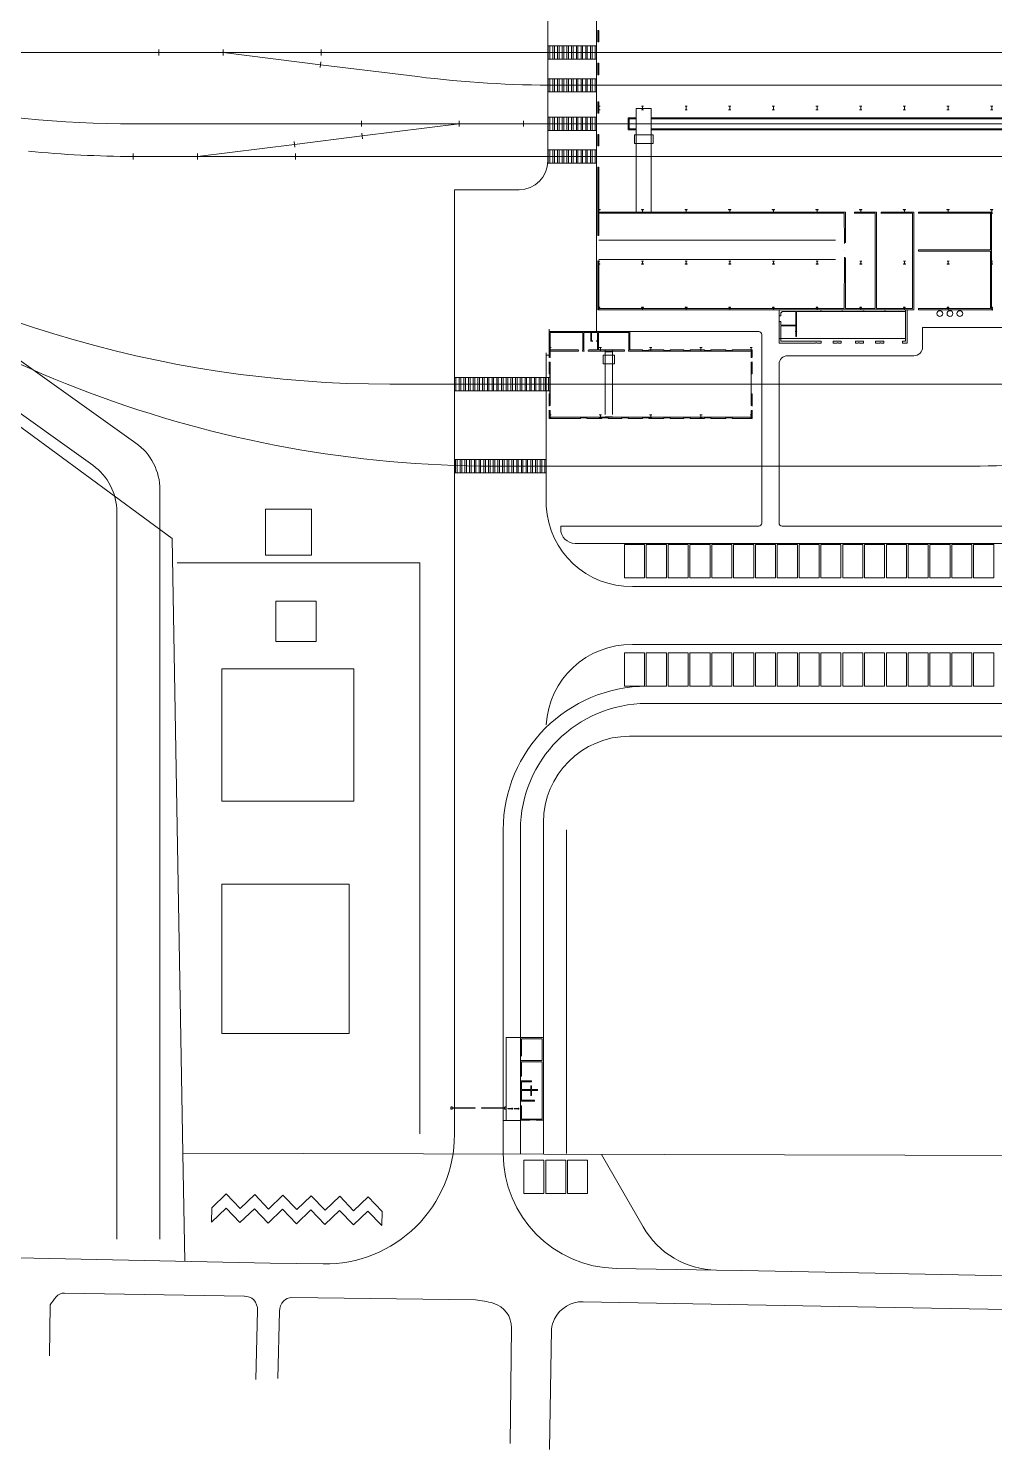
# Model space of a CAD drawing. Header units: millimetres. Extents: x -725228 to 10849, y -8846583 to 5995.
# Drawn here: x 10088.5 to 10256.7, y 5612.7 to 5860 of the extents above; entities that cross this region are included whole.
import ezdxf

# ---------------------------------------------------------------- set-up
doc = ezdxf.new("R2010")
doc.units = ezdxf.units.MM
doc.layers.add('00-SIMB', color=1, linetype='Continuous', lineweight=0)
doc.layers.add('ES-Perfiles-g', color=4, linetype='Continuous')

# ---------------------------------------------------------------- blocks, each defined once
blk = doc.blocks.new('Ubicación_TOLOSA')
at = {"layer": '00-SIMB', "color": 1, "lineweight": 5, "ltscale": 2}
for p, q in [((16.25, 55.1), (16.25, 5)), ((24.75, -24.68), (24.75, 46.28)), ((24.95, 27.71), (24.95, 25.71)), ((25.15, 27.71), (24.95, 27.71)), ((25.15, 25.71), (25.15, 27.71)), ((16.25, 25.01), (24.75, 25.01)), ((16.25, 22.71), (16.25, 25.01)), ((16.31, 22.71), (16.31, 25.01)), ((16.59, 22.71), (16.59, 25.01)), ((17.13, 22.71), (17.13, 25.01)), ((17.41, 22.71), (17.41, 25.01)), ((17.95, 22.71), (17.95, 25.01)), ((18.23, 22.71), (18.23, 25.01)), ((18.77, 22.71), (18.77, 25.01)), ((19.05, 22.71), (19.05, 25.01)), ((19.59, 22.71), (19.59, 25.01)), ((19.86, 22.71), (19.86, 25.01)), ((20.41, 22.71), (20.41, 25.01)), ((20.68, 22.71), (20.68, 25.01)), ((21.23, 22.71), (21.23, 25.01)), ((21.5, 22.71), (21.5, 25.01)), ((22.05, 22.71), (22.05, 25.01)), ((22.32, 22.71), (22.32, 25.01)), ((22.87, 22.71), (22.87, 25.01)), ((23.14, 22.71), (23.14, 25.01)), ((23.69, 22.71), (23.69, 25.01)), ((23.96, 22.71), (23.96, 25.01)), ((24.51, 22.71), (24.51, 25.01)), ((24.75, 25.01), (24.75, 22.71)), ((24.95, 25.71), (25.15, 25.71)), ((-51.47, 23.87), (-84.03, 23.86)), ((-51.47, 24.37), (-51.47, 23.37)), ((-51.47, 23.87), (-23.22, 23.87)), ((-40.27, 24.37), (-40.27, 23.37)), ((-40.27, 23.87), (-23.35, 21.75)), ((-23.22, 24.37), (-23.22, 23.37)), ((16.25, 23.87), (-23.22, 23.87)), ((-23.22, 23.87), (9.73, 23.87)), ((0.84, 23.87), (273.56, 23.87)), ((24.75, 22.71), (16.25, 22.71)), ((-23.41, 21.26), (-23.29, 22.25)), ((-23.35, 21.75), (-6.46, 19.67)), ((24.95, 22.01), (24.95, 20.01)), ((25.15, 22.01), (24.95, 22.01)), ((24.95, 20.01), (25.15, 20.01)), ((25.15, 20.01), (25.15, 22.01)), ((16.25, 19.31), (24.75, 19.31)), ((16.25, 17.01), (16.25, 19.31)), ((16.32, 17.01), (16.32, 19.31)), ((16.59, 17.01), (16.59, 19.31)), ((17.14, 17.01), (17.14, 19.31)), ((17.41, 17.01), (17.41, 19.31)), ((17.95, 17.01), (17.95, 19.31)), ((18.01, 18.17), (273.56, 18.17)), ((18.23, 17.01), (18.23, 19.31)), ((18.77, 17.01), (18.77, 19.31)), ((19.05, 17.01), (19.05, 19.31)), ((19.59, 17.01), (19.59, 19.31)), ((19.87, 17.01), (19.87, 19.31)), ((20.41, 17.01), (20.41, 19.31)), ((20.68, 17.01), (20.68, 19.31)), ((21.23, 17.01), (21.23, 19.31)), ((21.5, 17.01), (21.5, 19.31)), ((22.05, 17.01), (22.05, 19.31)), ((22.32, 17.01), (22.32, 19.31)), ((22.87, 17.01), (22.87, 19.31)), ((23.14, 17.01), (23.14, 19.31)), ((23.69, 17.01), (23.69, 19.31)), ((23.96, 17.01), (23.96, 19.31)), ((24.51, 17.01), (24.51, 19.31)), ((24.75, 19.31), (24.75, 17.01)), ((24.75, 17.01), (16.25, 17.01)), ((24.95, 15.31), (24.95, 13.31)), ((25.15, 15.31), (24.95, 15.31)), ((25.15, 13.31), (25.15, 15.31)), ((16.25, 12.61), (24.75, 12.61)), ((16.25, 10.31), (16.25, 12.61)), ((16.31, 10.31), (16.31, 12.61)), ((16.59, 10.31), (16.59, 12.61)), ((17.13, 10.31), (17.13, 12.61)), ((17.41, 10.31), (17.41, 12.61)), ((17.95, 10.31), (17.95, 12.61)), ((18.23, 10.31), (18.23, 12.61)), ((18.77, 10.31), (18.77, 12.61)), ((19.04, 10.31), (19.04, 12.61)), ((19.59, 10.31), (19.59, 12.61)), ((19.86, 10.31), (19.86, 12.61)), ((20.41, 10.31), (20.41, 12.61)), ((20.68, 10.31), (20.68, 12.61)), ((21.23, 10.31), (21.23, 12.61)), ((21.5, 10.31), (21.5, 12.61)), ((22.05, 10.31), (22.05, 12.61)), ((22.32, 10.31), (22.32, 12.61)), ((22.87, 10.31), (22.87, 12.61)), ((23.14, 10.31), (23.14, 12.61)), ((23.69, 10.31), (23.69, 12.61)), ((23.96, 10.31), (23.96, 12.61)), ((24.51, 10.31), (24.51, 12.61)), ((24.75, 12.61), (24.75, 10.31)), ((25.35, 14.53), (24.95, 14.53)), ((24.95, 14.53), (24.95, 14.52)), ((24.95, 14.52), (25.35, 14.52)), ((24.95, 13.92), (25.35, 13.92)), ((24.95, 13.91), (24.95, 13.92)), ((25.35, 13.91), (24.95, 13.91)), ((24.95, 13.31), (25.15, 13.31)), ((25.15, 13.92), (25.15, 14.52)), ((25.15, 14.52), (25.15, 14.52)), ((25.15, 14.52), (25.15, 13.92)), ((25.15, 13.92), (25.15, 13.92)), ((25.35, 14.52), (25.35, 14.53)), ((25.35, 13.92), (25.35, 13.91)), ((30.28, 12.48), (31.67, 12.48)), ((30.28, 12.48), (30.28, 10.44)), ((31.67, 14.14), (31.67, -3.87)), ((31.67, 14.14), (34.28, 14.14)), ((34.28, 14.14), (34.28, -3.87)), ((34.28, 12.48), (270.5, 12.48)), ((-16.18, 11.47), (-55.79, 11.47)), ((-16.2, 11.97), (-16.2, 10.97)), ((12.05, 11.47), (-16.2, 11.47)), ((0.85, 11.47), (-16.07, 9.35)), ((0.85, 11.97), (0.85, 10.97)), ((12.05, 11.97), (12.05, 10.97)), ((273.49, 11.47), (12.05, 11.47)), ((24.75, 10.31), (16.25, 10.31)), ((273.49, 11.47), (24.95, 11.47)), ((30.28, 10.44), (31.67, 10.44)), ((30.43, 12.33), (31.67, 12.33)), ((30.43, 12.33), (30.43, 10.59)), ((30.43, 10.59), (31.67, 10.59)), ((34.28, 12.33), (270.35, 12.33)), ((34.28, 10.59), (270.35, 10.59)), ((34.28, 10.44), (270.5, 10.44)), ((-44.75, 5.77), (-27.83, 7.88)), ((-27.89, 8.38), (-27.77, 7.39)), ((-27.83, 7.88), (-16.07, 9.35)), ((-16.01, 8.86), (-16.13, 9.85)), ((24.95, 9.61), (24.95, 7.61)), ((25.15, 9.61), (24.95, 9.61)), ((24.95, 7.61), (25.15, 7.61)), ((25.15, 7.61), (25.15, 9.61)), ((31.35, 9.52), (31.35, 8.02)), ((31.35, 9.52), (34.58, 9.52)), ((31.35, 8.02), (34.58, 8.02)), ((34.58, 9.52), (34.58, 8.02)), ((-55.95, 5.27), (-55.95, 6.27)), ((-55.95, 5.77), (-27.7, 5.77)), ((-44.75, 5.27), (-44.75, 6.27)), ((-27.7, 5.27), (-27.7, 6.27)), ((24.95, 5.77), (-27.7, 5.77)), ((16.25, 6.91), (24.75, 6.91)), ((16.25, 4.61), (16.25, 6.91)), ((16.31, 4.61), (16.31, 6.91)), ((16.59, 4.61), (16.59, 6.91)), ((17.13, 4.61), (17.13, 6.91)), ((17.41, 4.61), (17.41, 6.91)), ((17.95, 4.61), (17.95, 6.91)), ((18.23, 4.61), (18.23, 6.91)), ((18.77, 4.61), (18.77, 6.91)), ((19.04, 4.61), (19.04, 6.91)), ((19.59, 4.61), (19.59, 6.91)), ((19.86, 4.61), (19.86, 6.91)), ((20.41, 4.61), (20.41, 6.91)), ((20.68, 4.61), (20.68, 6.91)), ((21.23, 4.61), (21.23, 6.91)), ((21.5, 4.61), (21.5, 6.91)), ((22.05, 4.61), (22.05, 6.91)), ((22.32, 4.61), (22.32, 6.91)), ((22.87, 4.61), (22.87, 6.91)), ((23.14, 4.61), (23.14, 6.91)), ((23.69, 4.61), (23.69, 6.91)), ((23.96, 4.61), (23.96, 6.91)), ((24.51, 4.61), (24.51, 6.91)), ((24.75, 6.91), (24.75, 4.61)), ((273.47, 5.77), (24.95, 5.77)), ((24.75, 4.61), (16.25, 4.61)), ((24.95, 3.91), (24.95, -7.98)), ((24.95, 3.91), (25.15, 3.91)), ((25.15, 3.91), (25.15, -3.89)), ((0, -32.34), (0, 0)), ((0, 0), (11.25, 0)), ((25.15, -3.89), (68.09, -3.89)), ((25.15, -3.89), (25.15, -3.89)), ((25.15, -4.09), (67.89, -4.08)), ((25.15, -4.09), (25.15, -7.98)), ((67.9, -9.22), (67.89, -4.08)), ((68.09, -4.09), (68.09, -3.89)), ((68.09, -4.09), (68.17, -4.09)), ((68.09, -4.09), (68.17, -4.09)), ((68.1, -9.22), (68.09, -4.09)), ((69.65, -4.09), (69.58, -4.09)), ((69.65, -4.09), (69.58, -4.09)), ((69.65, -3.89), (73.49, -3.89)), ((69.65, -4.09), (69.65, -3.89)), ((69.65, -4.09), (73.29, -4.09)), ((70.49, -4.09), (73.29, -4.09)), ((73.29, -20.69), (73.29, -4.09)), ((73.49, -4.09), (73.49, -3.89)), ((73.49, -4.09), (73.56, -4.09)), ((73.49, -4.09), (73.56, -4.09)), ((73.49, -4.09), (73.56, -4.09)), ((73.49, -4.09), (73.56, -4.09)), ((73.49, -20.69), (73.49, -4.09)), ((74.27, -4.09), (79.79, -4.09)), ((74.27, -4.09), (79.79, -4.09)), ((74.31, -3.89), (79.99, -3.89)), ((74.31, -4.09), (74.31, -3.89)), ((79.79, -20.69), (79.79, -4.09)), ((79.99, -4.09), (79.99, -3.89)), ((79.99, -20.69), (79.99, -4.09)), ((79.99, -4.09), (80.06, -4.09)), ((79.99, -4.09), (80.06, -4.09)), ((80.77, -4.09), (93.34, -4.09)), ((80.77, -4.09), (80.99, -4.09)), ((80.81, -3.89), (93.54, -3.89)), ((80.81, -4.09), (80.81, -3.89)), ((80.99, -4.09), (93.34, -4.09)), ((93.34, -10.49), (93.34, -4.09)), ((93.54, -20.69), (93.54, -3.89)), ((25.15, -7.98), (24.95, -7.98)), ((25.15, -8.77), (66.36, -8.77)), ((67.9, -9.22), (67.9, -9.35)), ((67.9, -9.22), (68.1, -9.22)), ((25.15, -12.17), (66.36, -12.17)), ((67.88, -10.55), (67.88, -10.55)), ((67.89, -20.69), (67.9, -11.88)), ((67.9, -11.88), (67.9, -11.75)), ((67.9, -11.88), (68.09, -11.88)), ((68.05, -11.97), (68.05, -11.97)), ((68.09, -20.69), (68.09, -11.88)), ((79.99, -10.69), (80.06, -10.69)), ((79.99, -10.69), (80.06, -10.69)), ((80.81, -10.49), (93.34, -10.49)), ((80.81, -10.69), (80.81, -10.49)), ((80.81, -10.69), (93.34, -10.69)), ((93.34, -20.69), (93.34, -10.69)), ((25.15, -12.38), (24.95, -12.38)), ((24.95, -20.89), (24.95, -12.38)), ((25.15, -12.38), (25.15, -20.69)), ((-49.18, -60.72), (-107.31, -17.97)), ((70.55, -20.89), (24.95, -20.89)), ((25.15, -20.69), (67.89, -20.7)), ((56.52, -20.89), (63.7, -20.89)), ((56.52, -21.94), (56.52, -20.89)), ((56.52, -20.89), (78.52, -20.89)), ((56.52, -25.89), (56.52, -20.89)), ((56.82, -21.94), (56.52, -21.94)), ((57.02, -21.39), (56.82, -21.39)), ((56.82, -21.39), (56.82, -21.94)), ((59.42, -21.19), (57.02, -21.19)), ((57.02, -21.19), (57.02, -21.39)), ((59.42, -23.59), (59.42, -21.19)), ((61.82, -21.19), (59.54, -21.19)), ((59.54, -21.19), (59.54, -25.54)), ((70.52, -21.19), (61.82, -21.19)), ((63.7, -20.89), (63.7, -20.94)), ((63.7, -20.94), (63.9, -20.94)), ((63.9, -20.94), (63.9, -20.89)), ((63.9, -20.89), (67.46, -20.89)), ((67.46, -20.89), (67.46, -20.94)), ((67.46, -20.94), (67.66, -20.94)), ((67.66, -20.89), (71.12, -20.89)), ((67.66, -20.94), (67.66, -20.89)), ((73.29, -20.69), (68.09, -20.69)), ((79.99, -20.89), (70.49, -20.89)), ((78.53, -21.19), (70.52, -21.19)), ((71.12, -20.89), (71.12, -20.94)), ((71.12, -20.94), (71.32, -20.94)), ((71.32, -20.94), (71.32, -20.89)), ((71.32, -20.89), (74.85, -20.89)), ((73.49, -20.69), (79.79, -20.69)), ((74.85, -20.89), (74.85, -20.94)), ((74.85, -20.94), (75.05, -20.94)), ((75.05, -20.94), (75.05, -20.89)), ((75.05, -20.89), (78.83, -20.89)), ((78.52, -20.89), (78.52, -25.89)), ((78.53, -26.39), (78.53, -21.19)), ((78.83, -20.89), (78.83, -26.69)), ((79.99, -20.89), (79.28, -20.89)), ((80.04, -20.69), (79.99, -20.69)), ((79.99, -20.79), (80.06, -20.79)), ((79.99, -20.79), (80.06, -20.79)), ((79.99, -20.79), (79.99, -20.89)), ((93.34, -20.69), (80.76, -20.69)), ((80.81, -20.69), (80.81, -20.89)), ((93.68, -20.89), (80.81, -20.89)), ((92.94, -20.69), (92.01, -20.69)), ((93.34, -20.69), (92.01, -20.69)), ((93.5, -20.69), (93.5, -20.69)), ((93.68, -20.69), (93.54, -20.69)), ((93.68, -20.89), (93.68, -20.69)), ((93.73, -20.89), (93.68, -20.89)), ((93.68, -20.99), (93.75, -20.99)), ((16.47, -28.48), (16.47, -24.28)), ((16.47, -24.68), (30.57, -24.68)), ((30.57, -24.68), (30.57, -27.88)), ((52.98, -24.68), (30.57, -24.68)), ((56.52, -26.69), (56.52, -22.94)), ((56.52, -22.94), (56.82, -22.94)), ((56.82, -22.94), (56.82, -23.59)), ((56.82, -23.59), (59.42, -23.59)), ((59.42, -23.71), (56.82, -23.71)), ((56.82, -23.71), (56.82, -26.39)), ((59.37, -24.74), (59.37, -24.62)), ((59.37, -24.62), (59.42, -24.62)), ((59.42, -24.62), (59.42, -23.71)), ((225.36, -23.99), (81.52, -23.99)), ((81.52, -23.99), (81.52, -27.39)), ((-55.48, -44.09), (-81.73, -25.38)), ((16.67, -24.88), (22.37, -24.88)), ((16.67, -27.88), (16.67, -24.88)), ((22.37, -24.88), (22.37, -27.88)), ((22.52, -24.88), (22.52, -27.88)), ((22.52, -24.88), (24.92, -24.88)), ((23.76, -24.88), (23.76, -26.36)), ((24.06, -26.36), (23.76, -26.36)), ((23.86, -24.88), (23.86, -26.28)), ((24.06, -26.28), (23.86, -26.28)), ((24.06, -26.28), (24.12, -26.28)), ((24.1, -26.36), (24.06, -26.36)), ((24.67, -26.36), (24.92, -26.36)), ((24.72, -26.28), (24.92, -26.28)), ((24.92, -24.88), (24.92, -27.88)), ((25.07, -24.88), (25.07, -27.88)), ((25.07, -24.88), (30.37, -24.88)), ((30.37, -24.88), (30.37, -27.88)), ((53.52, -58.01), (53.52, -25.22)), ((78.52, -25.89), (56.52, -25.89)), ((62.9, -26.69), (56.52, -26.69)), ((56.82, -26.39), (63.85, -26.39)), ((59.42, -24.74), (59.37, -24.74)), ((59.42, -25.54), (59.42, -24.74)), ((59.54, -25.54), (59.42, -25.54)), ((60.06, -26.39), (60.89, -26.39)), ((63.1, -26.64), (62.9, -26.64)), ((62.9, -26.64), (62.9, -26.69)), ((63.1, -26.69), (63.1, -26.64)), ((63.85, -26.69), (63.1, -26.69)), ((63.85, -26.39), (63.85, -26.69)), ((65.95, -26.69), (65.95, -26.39)), ((65.95, -26.39), (67.34, -26.39)), ((66.66, -26.69), (65.95, -26.69)), ((66.86, -26.64), (66.66, -26.64)), ((66.66, -26.64), (66.66, -26.69)), ((66.86, -26.69), (66.86, -26.64)), ((67.34, -26.69), (66.86, -26.69)), ((67.34, -26.39), (67.34, -26.69)), ((69.84, -26.69), (69.84, -26.39)), ((69.84, -26.39), (71.23, -26.39)), ((70.32, -26.69), (69.84, -26.69)), ((70.52, -26.64), (70.32, -26.64)), ((70.32, -26.64), (70.32, -26.69)), ((70.52, -26.69), (70.52, -26.64)), ((71.23, -26.69), (70.52, -26.69)), ((71.23, -26.69), (71.23, -26.39)), ((73.33, -26.69), (73.33, -26.39)), ((73.33, -26.39), (74.75, -26.39)), ((74.05, -26.69), (73.33, -26.69)), ((74.25, -26.64), (74.05, -26.64)), ((74.05, -26.64), (74.05, -26.69)), ((74.25, -26.69), (74.25, -26.64)), ((74.75, -26.69), (74.25, -26.69)), ((74.75, -26.69), (74.75, -26.39)), ((78.05, -26.39), (78.53, -26.39)), ((78.05, -26.39), (78.05, -26.69)), ((78.83, -26.69), (78.05, -26.69)), ((16, -53.55), (16, -28.42)), ((16, -28.82), (16.47, -28.82)), ((16.47, -27.88), (16.47, -29.22)), ((16.57, -29.18), (16.67, -29.18)), ((16.66, -27.97), (16.66, -27.97)), ((21.59, -27.88), (16.67, -27.88)), ((16.79, -27.88), (16.67, -27.88)), ((21.6, -28.08), (16.67, -28.08)), ((16.67, -28.08), (16.67, -29.18)), ((21.6, -27.98), (21.6, -28.08)), ((22.37, -27.88), (22.3, -27.88)), ((22.32, -27.98), (22.32, -28.08)), ((22.57, -28.08), (22.32, -28.08)), ((22.37, -27.88), (22.52, -27.88)), ((22.57, -27.98), (22.57, -28.08)), ((23.29, -27.98), (23.29, -28.08)), ((25.07, -28.08), (23.29, -28.08)), ((24.92, -27.88), (23.34, -27.88)), ((29.59, -27.88), (25.07, -27.88)), ((29.6, -28.08), (25.07, -28.08)), ((25.9, -28.81), (25.9, -30.31)), ((25.9, -28.81), (27.9, -28.81)), ((26.22, -27.83), (26.22, -39.14)), ((26.22, -28.23), (27.52, -28.23)), ((27.52, -27.83), (27.52, -39.14)), ((27.9, -28.81), (27.9, -30.31)), ((29.6, -27.98), (29.6, -28.08)), ((32.75, -27.88), (30.3, -27.88)), ((30.37, -27.88), (30.3, -27.88)), ((30.32, -27.98), (30.32, -28.08)), ((51.67, -28.08), (30.32, -28.08)), ((32.75, -28.08), (32.75, -27.88)), ((32.75, -27.98), (32.75, -28.08)), ((33.85, -27.98), (32.75, -27.98)), ((32.75, -28.08), (33.85, -28.08)), ((36.47, -27.88), (33.85, -27.88)), ((33.85, -28.08), (33.85, -27.88)), ((33.85, -28.08), (33.85, -27.98)), ((36.47, -28.08), (36.47, -27.88)), ((36.47, -27.98), (36.47, -28.08)), ((37.57, -27.98), (36.47, -27.98)), ((36.47, -28.08), (37.57, -28.08)), ((39.95, -27.88), (37.57, -27.88)), ((37.57, -28.08), (37.57, -27.88)), ((37.57, -28.08), (37.57, -27.98)), ((39.95, -28.08), (39.95, -27.88)), ((39.95, -27.98), (39.95, -28.08)), ((41.05, -27.98), (39.95, -27.98)), ((39.95, -28.08), (41.05, -28.08)), ((43.55, -27.88), (41.05, -27.88)), ((41.05, -28.08), (41.05, -27.88)), ((41.05, -28.08), (41.05, -27.98)), ((43.55, -28.08), (43.55, -27.88)), ((43.55, -27.98), (43.55, -28.08)), ((44.65, -27.98), (43.55, -27.98)), ((43.55, -28.08), (44.65, -28.08)), ((47.27, -27.88), (44.65, -27.88)), ((44.65, -28.08), (44.65, -27.88)), ((44.65, -28.08), (44.65, -27.98)), ((47.27, -28.08), (47.27, -27.88)), ((47.27, -27.98), (47.27, -28.08)), ((48.37, -27.98), (47.27, -27.98)), ((47.27, -28.08), (48.37, -28.08)), ((51.87, -27.88), (48.37, -27.88)), ((48.37, -28.08), (48.37, -27.88)), ((48.37, -28.08), (48.37, -27.98)), ((51.67, -29.18), (51.67, -28.08)), ((51.77, -29.18), (51.67, -29.18)), ((51.87, -29.22), (51.87, -27.88)), ((80.02, -28.89), (58.02, -28.89)), ((-62.98, -47.96), (-87.65, -30.37)), ((16.47, -29.93), (16.47, -32.04)), ((16.47, -30), (16.47, -29.93)), ((16.67, -32.04), (16.47, -32.04)), ((16.57, -29.95), (16.57, -30)), ((16.57, -30), (16.67, -30)), ((16.57, -30.05), (16.57, -30.05)), ((16.62, -32.04), (16.62, -35.54)), ((16.67, -32.04), (16.62, -32.04)), ((16.67, -30), (16.67, -37.58)), ((25.9, -30.31), (27.9, -30.31)), ((51.67, -37.58), (51.67, -30)), ((51.77, -30), (51.67, -30)), ((51.67, -35.54), (51.67, -32.04)), ((51.67, -32.04), (51.72, -32.04)), ((51.67, -32.04), (51.87, -32.04)), ((51.77, -29.95), (51.77, -30)), ((51.78, -30.05), (51.78, -30.05)), ((51.87, -32.04), (51.87, -29.93)), ((51.87, -30), (51.87, -29.93)), ((56.52, -30.39), (56.52, -58.01)), ((210.41, -33.84), (-11.25, -33.84)), ((0, -164.43), (0, -32.34)), ((16.62, -32.69), (0, -32.69)), ((0, -32.69), (16.62, -32.69)), ((0, -34.99), (0, -32.69)), ((0.27, -34.99), (0.27, -32.69)), ((0.82, -34.99), (0.82, -32.69)), ((1.09, -34.99), (1.09, -32.69)), ((1.64, -34.99), (1.64, -32.69)), ((1.91, -34.99), (1.91, -32.69)), ((2.46, -34.99), (2.46, -32.69)), ((2.73, -34.99), (2.73, -32.69)), ((3.27, -34.99), (3.27, -32.69)), ((3.55, -34.99), (3.55, -32.69)), ((4.09, -34.99), (4.09, -32.69)), ((4.37, -34.99), (4.37, -32.69)), ((4.91, -34.99), (4.91, -32.69)), ((5.19, -34.99), (5.19, -32.69)), ((5.73, -34.99), (5.73, -32.69)), ((6, -34.99), (6, -32.69)), ((6.55, -34.99), (6.55, -32.69)), ((6.82, -34.99), (6.82, -32.69)), ((7.37, -34.99), (7.37, -32.69)), ((7.64, -34.99), (7.64, -32.69)), ((8.19, -34.99), (8.19, -32.69)), ((8.46, -34.99), (8.46, -32.69)), ((9.01, -34.99), (9.01, -32.69)), ((9.28, -34.99), (9.28, -32.69)), ((9.83, -34.99), (9.83, -32.69)), ((10.1, -34.99), (10.1, -32.69)), ((10.65, -34.99), (10.65, -32.69)), ((10.92, -34.99), (10.92, -32.69)), ((11.47, -34.99), (11.47, -32.69)), ((11.74, -34.99), (11.74, -32.69)), ((12.29, -34.99), (12.29, -32.69)), ((12.56, -34.99), (12.56, -32.69)), ((13.1, -34.99), (13.1, -32.69)), ((13.38, -34.99), (13.38, -32.69)), ((13.92, -34.99), (13.92, -32.69)), ((14.2, -34.99), (14.2, -32.69)), ((14.74, -34.99), (14.74, -32.69)), ((15.02, -34.99), (15.02, -32.69)), ((15.56, -34.99), (15.56, -32.69)), ((15.83, -34.99), (15.83, -32.69)), ((16.38, -34.99), (16.38, -32.69)), ((16.62, -32.69), (16.62, -34.99)), ((16.62, -34.99), (0, -34.99)), ((16.62, -34.99), (0, -34.99)), ((16.47, -35.54), (16.47, -37.66)), ((16.67, -35.54), (16.47, -35.54)), ((16.62, -35.54), (16.67, -35.54)), ((51.72, -35.54), (51.67, -35.54)), ((51.67, -35.54), (51.87, -35.54)), ((51.87, -37.66), (51.87, -35.54)), ((16.47, -37.58), (16.47, -37.66)), ((16.47, -38.36), (16.47, -39.8)), ((16.57, -37.53), (16.57, -37.53)), ((16.57, -37.63), (16.57, -37.58)), ((16.57, -37.58), (16.67, -37.58)), ((16.57, -38.4), (16.67, -38.4)), ((16.67, -38.4), (16.67, -39.59)), ((26.22, -39.54), (27.52, -39.54)), ((51.77, -37.58), (51.67, -37.58)), ((51.67, -39.59), (51.67, -38.4)), ((51.77, -38.4), (51.67, -38.4)), ((51.77, -37.63), (51.77, -37.58)), ((51.78, -37.53), (51.78, -37.53)), ((51.87, -37.58), (51.87, -37.66)), ((51.87, -39.79), (51.87, -38.36)), ((16.47, -39.8), (21.95, -39.8)), ((16.67, -39.6), (51.67, -39.6)), ((21.95, -39.6), (21.95, -39.8)), ((21.95, -39.7), (21.95, -39.6)), ((21.95, -39.6), (23.05, -39.6)), ((23.05, -39.7), (21.95, -39.7)), ((23.05, -39.6), (23.05, -39.8)), ((23.05, -39.6), (23.05, -39.7)), ((23.05, -39.8), (25.67, -39.8)), ((25.67, -39.6), (25.67, -39.8)), ((25.67, -39.7), (25.67, -39.6)), ((25.67, -39.6), (26.77, -39.6)), ((26.77, -39.7), (25.67, -39.7)), ((26.77, -39.6), (26.77, -39.8)), ((26.77, -39.6), (26.77, -39.7)), ((26.77, -39.8), (29.15, -39.8)), ((29.15, -39.6), (29.15, -39.8)), ((29.15, -39.7), (29.15, -39.6)), ((29.15, -39.6), (30.25, -39.6)), ((30.25, -39.7), (29.15, -39.7)), ((30.25, -39.6), (30.25, -39.8)), ((30.25, -39.6), (30.25, -39.7)), ((30.25, -39.8), (32.75, -39.8)), ((32.75, -39.6), (32.75, -39.8)), ((32.75, -39.7), (32.75, -39.6)), ((32.75, -39.6), (33.85, -39.6)), ((33.85, -39.7), (32.75, -39.7)), ((33.85, -39.6), (33.85, -39.8)), ((33.85, -39.6), (33.85, -39.7)), ((33.85, -39.8), (36.47, -39.8)), ((36.47, -39.6), (36.47, -39.8)), ((36.47, -39.7), (36.47, -39.6)), ((36.47, -39.6), (37.57, -39.6)), ((37.57, -39.7), (36.47, -39.7)), ((37.57, -39.6), (37.57, -39.8)), ((37.57, -39.6), (37.57, -39.7)), ((37.57, -39.8), (39.95, -39.8)), ((39.95, -39.6), (39.95, -39.8)), ((39.95, -39.7), (39.95, -39.6)), ((39.95, -39.6), (41.05, -39.6)), ((41.05, -39.7), (39.95, -39.7)), ((41.05, -39.6), (41.05, -39.8)), ((41.05, -39.6), (41.05, -39.7)), ((41.05, -39.8), (43.55, -39.8)), ((43.55, -39.6), (43.55, -39.8)), ((43.55, -39.7), (43.55, -39.6)), ((43.55, -39.6), (44.65, -39.6)), ((44.65, -39.7), (43.55, -39.7)), ((44.65, -39.6), (44.65, -39.8)), ((44.65, -39.6), (44.65, -39.7)), ((44.65, -39.8), (47.27, -39.8)), ((47.27, -39.6), (47.27, -39.8)), ((47.27, -39.7), (47.27, -39.6)), ((47.27, -39.6), (48.37, -39.6)), ((48.37, -39.7), (47.27, -39.7)), ((48.37, -39.6), (48.37, -39.8)), ((48.37, -39.6), (48.37, -39.7)), ((48.37, -39.8), (51.87, -39.8)), ((0, -46.95), (16, -46.95)), ((0, -49.25), (0, -46.95)), ((0.19, -49.25), (0.19, -46.95)), ((0.46, -49.25), (0.46, -46.95)), ((1.01, -49.25), (1.01, -46.95)), ((1.28, -49.25), (1.28, -46.95)), ((1.83, -49.25), (1.83, -46.95)), ((2.1, -49.25), (2.1, -46.95)), ((2.65, -49.25), (2.65, -46.95)), ((2.92, -49.25), (2.92, -46.95)), ((3.47, -49.25), (3.47, -46.95)), ((3.74, -49.25), (3.74, -46.95)), ((4.29, -49.25), (4.29, -46.95)), ((4.56, -49.25), (4.56, -46.95)), ((5.1, -49.25), (5.1, -46.95)), ((5.38, -49.25), (5.38, -46.95)), ((5.92, -49.25), (5.92, -46.95)), ((6.2, -49.25), (6.2, -46.95)), ((6.74, -49.25), (6.74, -46.95)), ((7.02, -49.25), (7.02, -46.95)), ((7.56, -49.25), (7.56, -46.95)), ((7.84, -49.25), (7.84, -46.95)), ((8.38, -49.25), (8.38, -46.95)), ((8.65, -49.25), (8.65, -46.95)), ((9.2, -49.25), (9.2, -46.95)), ((9.47, -49.25), (9.47, -46.95)), ((10.02, -49.25), (10.02, -46.95)), ((10.29, -49.25), (10.29, -46.95)), ((10.84, -49.25), (10.84, -46.95)), ((11.11, -49.25), (11.11, -46.95)), ((11.66, -49.25), (11.66, -46.95)), ((11.93, -49.25), (11.93, -46.95)), ((12.48, -49.25), (12.48, -46.95)), ((12.75, -49.25), (12.75, -46.95)), ((13.3, -49.25), (13.3, -46.95)), ((13.57, -49.25), (13.57, -46.95)), ((14.12, -49.25), (14.12, -46.95)), ((14.39, -49.25), (14.39, -46.95)), ((14.93, -49.25), (14.93, -46.95)), ((15.21, -49.25), (15.21, -46.95)), ((15.75, -49.25), (15.75, -46.95)), ((16, -46.95), (16, -49.25)), ((16, -49.25), (0, -49.25)), ((6.72, -48.1), (90.14, -48.1)), ((-51.28, -182.65), (-51.28, -52.24)), ((16, -53.55), (16, -55.06)), ((-58.78, -182.62), (-58.78, -56.1)), ((-32.9, -63.62), (-32.9, -55.62)), ((-32.9, -55.62), (-24.9, -55.62)), ((-24.9, -55.62), (-24.9, -63.62)), ((18.5, -58.55), (52.98, -58.55)), ((18.5, -59.05), (18.5, -58.55)), ((57.06, -58.55), (160.43, -58.55)), ((-47.28, -167.69), (-49.18, -60.72)), ((21, -61.55), (232.76, -61.55)), ((29.61, -61.72), (29.61, -67.55)), ((33.11, -61.72), (29.61, -61.72)), ((33.11, -67.55), (33.11, -61.72)), ((33.41, -61.72), (33.41, -67.55)), ((36.91, -61.72), (33.41, -61.72)), ((36.91, -67.55), (36.91, -61.72)), ((37.21, -61.72), (37.21, -67.55)), ((40.71, -61.72), (37.21, -61.72)), ((40.71, -67.55), (40.71, -61.72)), ((41.01, -61.72), (41.01, -67.55)), ((44.51, -61.72), (41.01, -61.72)), ((44.51, -67.55), (44.51, -61.72)), ((44.81, -61.72), (44.81, -67.55)), ((48.31, -61.72), (44.81, -61.72)), ((48.31, -67.55), (48.31, -61.72)), ((48.61, -61.72), (48.61, -67.55)), ((52.11, -61.72), (48.61, -61.72)), ((52.11, -67.55), (52.11, -61.72)), ((52.41, -61.72), (52.41, -67.55)), ((55.91, -61.72), (52.41, -61.72)), ((55.91, -67.55), (55.91, -61.72)), ((56.21, -61.72), (56.21, -67.55)), ((59.71, -61.72), (56.21, -61.72)), ((59.71, -67.55), (59.71, -61.72)), ((60.01, -61.72), (60.01, -67.55)), ((63.51, -61.72), (60.01, -61.72)), ((63.51, -67.55), (63.51, -61.72)), ((63.81, -61.72), (63.81, -67.55)), ((67.31, -61.72), (63.81, -61.72)), ((67.31, -67.55), (67.31, -61.72)), ((67.61, -61.72), (67.61, -67.55)), ((71.11, -61.72), (67.61, -61.72)), ((71.11, -67.55), (71.11, -61.72)), ((71.41, -61.72), (71.41, -67.55)), ((74.91, -61.72), (71.41, -61.72)), ((74.91, -67.55), (74.91, -61.72)), ((75.21, -61.72), (75.21, -67.55)), ((78.71, -61.72), (75.21, -61.72)), ((78.71, -67.55), (78.71, -61.72)), ((79.01, -61.72), (79.01, -67.55)), ((82.51, -61.72), (79.01, -61.72)), ((82.51, -67.55), (82.51, -61.72)), ((82.81, -61.72), (82.81, -67.55)), ((86.31, -61.72), (82.81, -61.72)), ((86.31, -67.55), (86.31, -61.72)), ((86.61, -61.72), (86.61, -67.55)), ((90.11, -61.72), (86.61, -61.72)), ((90.11, -67.55), (90.11, -61.72)), ((90.41, -61.72), (90.41, -67.55)), ((93.91, -61.72), (90.41, -61.72)), ((93.91, -67.55), (93.91, -61.72)), ((-24.9, -63.62), (-32.9, -63.62)), ((-48.29, -64.94), (-6, -64.94)), ((-6, -64.94), (-6.01, -164.32)), ((29.61, -67.55), (33.11, -67.55)), ((31, -69.06), (218.98, -69.06)), ((33.41, -67.55), (36.91, -67.55)), ((37.21, -67.55), (40.71, -67.55)), ((41.01, -67.55), (44.51, -67.55)), ((44.81, -67.55), (48.31, -67.55)), ((48.61, -67.55), (52.11, -67.55)), ((52.41, -67.55), (55.91, -67.55)), ((56.21, -67.55), (59.71, -67.55)), ((60.01, -67.55), (63.51, -67.55)), ((63.81, -67.55), (67.31, -67.55)), ((67.61, -67.55), (71.11, -67.55)), ((71.41, -67.55), (74.91, -67.55)), ((75.21, -67.55), (78.71, -67.55)), ((79.01, -67.55), (82.51, -67.55)), ((82.81, -67.55), (86.31, -67.55)), ((86.61, -67.55), (90.11, -67.55)), ((90.41, -67.55), (93.91, -67.55)), ((-31.1, -78.6), (-31.1, -71.6)), ((-31.1, -71.6), (-24.1, -71.6)), ((-24.1, -71.6), (-24.1, -78.6)), ((-24.1, -78.6), (-31.1, -78.6)), ((29.61, -86.41), (29.61, -80.58)), ((29.61, -80.58), (33.11, -80.58)), ((31, -79.15), (218.98, -79.15)), ((33.11, -80.58), (33.11, -86.41)), ((33.41, -86.41), (33.41, -80.58)), ((33.41, -80.58), (36.91, -80.58)), ((36.91, -80.58), (36.91, -86.41)), ((37.21, -86.41), (37.21, -80.58)), ((37.21, -80.58), (40.71, -80.58)), ((40.71, -80.58), (40.71, -86.41)), ((41.01, -86.41), (41.01, -80.58)), ((41.01, -80.58), (44.51, -80.58)), ((44.51, -80.58), (44.51, -86.41)), ((44.81, -86.41), (44.81, -80.58)), ((44.81, -80.58), (48.31, -80.58)), ((48.31, -80.58), (48.31, -86.41)), ((48.61, -86.41), (48.61, -80.58)), ((48.61, -80.58), (52.11, -80.58)), ((52.11, -80.58), (52.11, -86.41)), ((52.41, -86.41), (52.41, -80.58)), ((52.41, -80.58), (55.91, -80.58)), ((55.91, -80.58), (55.91, -86.41)), ((56.21, -86.41), (56.21, -80.58)), ((56.21, -80.58), (59.71, -80.58)), ((59.71, -80.58), (59.71, -86.41)), ((60.01, -86.41), (60.01, -80.58)), ((60.01, -80.58), (63.51, -80.58)), ((63.51, -80.58), (63.51, -86.41)), ((63.81, -86.41), (63.81, -80.58)), ((63.81, -80.58), (67.31, -80.58)), ((67.31, -80.58), (67.31, -86.41)), ((67.61, -86.41), (67.61, -80.58)), ((67.61, -80.58), (71.11, -80.58)), ((71.11, -80.58), (71.11, -86.41)), ((71.41, -86.41), (71.41, -80.58)), ((71.41, -80.58), (74.91, -80.58)), ((74.91, -80.58), (74.91, -86.41)), ((75.21, -86.41), (75.21, -80.58)), ((75.21, -80.58), (78.71, -80.58)), ((78.71, -80.58), (78.71, -86.41)), ((79.01, -86.41), (79.01, -80.58)), ((79.01, -80.58), (82.51, -80.58)), ((82.51, -80.58), (82.51, -86.41)), ((82.81, -86.41), (82.81, -80.58)), ((82.81, -80.58), (86.31, -80.58)), ((86.31, -80.58), (86.31, -86.41)), ((86.61, -86.41), (86.61, -80.58)), ((86.61, -80.58), (90.11, -80.58)), ((90.11, -80.58), (90.11, -86.41)), ((90.41, -86.41), (90.41, -80.58)), ((90.41, -80.58), (93.91, -80.58)), ((93.91, -80.58), (93.91, -86.41)), ((-17.51, -83.39), (-40.51, -83.39)), ((-40.51, -83.39), (-40.51, -106.39)), ((-17.51, -106.39), (-17.51, -83.39)), ((33.11, -86.41), (29.61, -86.41)), ((36.91, -86.41), (33.41, -86.41)), ((40.71, -86.41), (37.21, -86.41)), ((44.51, -86.41), (41.01, -86.41)), ((48.31, -86.41), (44.81, -86.41)), ((52.11, -86.41), (48.61, -86.41)), ((55.91, -86.41), (52.41, -86.41)), ((59.71, -86.41), (56.21, -86.41)), ((63.51, -86.41), (60.01, -86.41)), ((67.31, -86.41), (63.81, -86.41)), ((71.11, -86.41), (67.61, -86.41)), ((74.91, -86.41), (71.41, -86.41)), ((78.71, -86.41), (75.21, -86.41)), ((82.51, -86.41), (79.01, -86.41)), ((86.31, -86.41), (82.81, -86.41)), ((90.11, -86.41), (86.61, -86.41)), ((93.91, -86.41), (90.41, -86.41)), ((33.5, -89.41), (268.95, -89.41)), ((106.31, -95.11), (30.5, -95.11)), ((123.66, -95.17), (30.5, -95.11)), ((-40.51, -106.39), (-17.51, -106.39)), ((15.5, -110.05), (15.5, -147.55)), ((8.5, -111.41), (8.5, -111.41)), ((8.5, -111.41), (8.5, -167.73)), ((11.5, -111.41), (11.5, -167.73)), ((15.5, -111.41), (15.5, -167.73)), ((19.5, -111.41), (19.5, -167.73)), ((-40.51, -146.83), (-40.51, -120.87)), ((-40.51, -120.87), (-18.33, -120.87)), ((-18.33, -120.87), (-18.33, -146.83)), ((-18.33, -146.83), (-40.51, -146.83)), ((11.5, -147.55), (9, -147.55)), ((9, -161.97), (9, -147.55)), ((11.5, -147.55), (15.5, -147.55)), ((11.5, -147.55), (11.5, -150.73)), ((11.7, -147.75), (11.7, -150.77)), ((11.7, -147.75), (15.3, -147.75)), ((15.3, -147.75), (15.3, -151.55)), ((15.5, -147.55), (15.5, -161.95)), ((11.7, -150.73), (11.5, -150.73)), ((11.5, -151.55), (11.5, -156.6)), ((11.5, -151.55), (11.5, -152.28)), ((11.7, -151.55), (11.5, -151.55)), ((11.7, -151.55), (11.5, -151.55)), ((11.7, -152.28), (11.5, -152.28)), ((11.6, -152.28), (11.7, -152.28)), ((11.6, -153.38), (11.6, -152.28)), ((11.7, -151.48), (11.7, -151.55)), ((11.7, -151.48), (11.7, -151.55)), ((11.7, -151.55), (11.7, -151.48)), ((11.7, -151.55), (15.3, -151.55)), ((11.7, -151.75), (15.3, -151.75)), ((11.7, -151.75), (11.7, -154.28)), ((11.7, -152.28), (11.7, -153.38)), ((11.72, -151.48), (11.72, -151.48)), ((15.3, -151.75), (15.3, -156.6)), ((15.5, -151.55), (15.5, -151.55)), ((11.7, -153.38), (11.5, -153.38)), ((11.5, -153.38), (11.5, -154.28)), ((11.7, -154.28), (11.5, -154.28)), ((11.5, -155.1), (11.5, -156.6)), ((11.7, -155.1), (11.5, -155.1)), ((11.7, -155.1), (11.5, -155.1)), ((11.7, -153.38), (11.6, -153.38)), ((11.7, -155.02), (11.7, -155.1)), ((11.7, -155.1), (11.7, -155.02)), ((11.7, -155.1), (13.43, -155.1)), ((11.7, -156.6), (11.7, -155.25)), ((11.7, -155.25), (13.43, -155.25)), ((11.72, -155.03), (11.72, -155.03)), ((13.43, -155.1), (13.43, -155.25)), ((11.5, -156.6), (11.5, -158.6)), ((11.7, -156.6), (13.28, -156.6)), ((11.7, -156.75), (13.28, -156.75)), ((11.7, -156.75), (13.28, -156.75)), ((11.7, -156.75), (11.7, -158.45)), ((13.28, -156.6), (13.28, -155.96)), ((13.28, -155.96), (13.43, -155.96)), ((13.28, -157.67), (13.28, -156.75)), ((13.28, -157.63), (13.43, -157.63)), ((13.43, -156.6), (13.43, -155.96)), ((13.43, -156.6), (14.52, -156.6)), ((13.43, -156.75), (14.48, -156.75)), ((13.43, -157.63), (13.43, -156.75)), ((14.48, -156.6), (14.48, -156.75)), ((15.22, -156.58), (15.22, -156.58)), ((15.22, -156.6), (15.3, -156.6)), ((15.3, -156.6), (15.22, -156.6)), ((15.3, -156.6), (15.3, -156.75)), ((15.3, -161.75), (15.3, -156.75)), ((15.3, -156.75), (15.3, -156.75)), ((15.5, -161.95), (15.5, -156.55)), ((-0.61, -159.97), (-0.61, -159.67)), ((-0.56, -159.62), (-0.46, -159.62)), ((-0.46, -160.02), (-0.56, -160.02)), ((-0.41, -159.67), (-0.41, -159.97)), ((-0.41, -159.79), (3.59, -159.79)), ((-0.41, -159.79), (-0.41, -159.84)), ((-0.41, -159.84), (3.59, -159.84)), ((3.59, -159.79), (3.59, -159.84)), ((8.74, -159.79), (4.74, -159.79)), ((4.74, -159.79), (4.74, -159.84)), ((8.74, -159.84), (4.74, -159.84)), ((8.74, -159.67), (8.74, -159.97)), ((8.74, -159.79), (8.74, -159.84)), ((8.89, -159.62), (8.79, -159.62)), ((8.79, -160.02), (8.89, -160.02)), ((8.94, -159.97), (8.94, -159.67)), ((10.02, -159.9), (9.32, -159.9)), ((9.32, -159.94), (10.02, -159.94)), ((10.02, -159.84), (10.02, -159.99)), ((10.02, -159.94), (10.02, -159.9)), ((10.09, -159.82), (10.04, -159.82)), ((10.04, -160.02), (10.09, -160.02)), ((10.12, -159.99), (10.12, -159.84)), ((11.12, -159.9), (10.42, -159.9)), ((10.42, -159.94), (11.12, -159.94)), ((11.12, -159.84), (11.12, -159.99)), ((11.12, -159.94), (11.12, -159.9)), ((11.19, -159.82), (11.14, -159.82)), ((11.14, -160.02), (11.19, -160.02)), ((11.22, -159.99), (11.22, -159.84)), ((11.8, -158.6), (11.5, -158.6)), ((11.5, -159.42), (11.5, -160.02)), ((11.7, -159.42), (11.5, -159.42)), ((11.5, -160.02), (11.5, -161.97)), ((11.7, -160.02), (11.5, -160.02)), ((11.6, -160.02), (11.7, -160.02)), ((11.6, -161.12), (11.6, -160.02)), ((13.28, -158.45), (11.7, -158.45)), ((11.7, -158.6), (11.7, -158.68)), ((13.92, -158.6), (11.7, -158.6)), ((11.7, -159.42), (11.7, -160.02)), ((11.7, -160.02), (11.7, -161.12)), ((11.72, -158.67), (11.72, -158.67)), ((13.26, -158.38), (13.26, -158.38)), ((13.28, -158.45), (13.28, -158.38)), ((13.92, -158.45), (13.43, -158.45)), ((13.92, -158.6), (13.92, -158.45)), ((8.5, -161.97), (11.5, -161.97)), ((11.5, -161.97), (9, -161.97)), ((11.5, -161.12), (11.5, -161.75)), ((11.7, -161.12), (11.5, -161.12)), ((11.5, -161.95), (11.5, -161.75)), ((11.5, -161.95), (13.11, -161.95)), ((11.7, -161.12), (11.6, -161.12)), ((11.7, -161.12), (11.7, -161.75)), ((11.7, -161.75), (15.3, -161.75)), ((13.11, -161.75), (13.11, -161.95)), ((13.11, -161.85), (13.11, -161.75)), ((13.11, -161.75), (14.21, -161.75)), ((14.21, -161.85), (13.11, -161.85)), ((14.21, -161.75), (14.21, -161.95)), ((14.21, -161.75), (14.21, -161.85)), ((14.21, -161.95), (15.5, -161.95)), ((-46.95, -186.49), (-47.28, -167.69)), ((123.66, -168.12), (-47.28, -167.69)), ((32.87, -180.5), (25.63, -167.87)), ((12.09, -174.7), (12.09, -168.86)), ((12.09, -168.86), (15.59, -168.86)), ((15.59, -168.86), (15.59, -174.7)), ((15.89, -174.7), (15.89, -168.86)), ((15.89, -168.86), (19.39, -168.86)), ((19.39, -168.86), (19.39, -174.7)), ((19.69, -174.7), (19.69, -168.86)), ((19.69, -168.86), (23.19, -168.86)), ((23.19, -168.86), (23.19, -174.7)), ((-42.26, -177.19), (-39.73, -174.77)), ((-39.73, -174.77), (-37.31, -177.29)), ((-37.31, -177.29), (-34.78, -174.87)), ((-34.78, -174.87), (-32.36, -177.39)), ((-32.4, -177.39), (-29.87, -174.97)), ((-29.87, -174.97), (-27.45, -177.49)), ((-27.45, -177.49), (-24.93, -175.07)), ((-24.93, -175.07), (-22.5, -177.59)), ((-22.5, -177.59), (-19.98, -175.17)), ((-19.98, -175.17), (-17.55, -177.69)), ((-17.55, -177.69), (-15.03, -175.27)), ((-15.03, -175.27), (-12.6, -177.79)), ((15.59, -174.7), (12.09, -174.7)), ((19.39, -174.7), (15.89, -174.7)), ((23.19, -174.7), (19.69, -174.7)), ((-42.31, -179.66), (-42.26, -177.19)), ((-42.31, -179.66), (-39.78, -177.24)), ((-39.78, -177.24), (-37.36, -179.76)), ((-37.36, -179.76), (-34.83, -177.34)), ((-34.83, -177.34), (-32.41, -179.86)), ((-32.45, -179.86), (-29.92, -177.44)), ((-29.92, -177.44), (-27.5, -179.96)), ((-27.5, -179.96), (-24.98, -177.54)), ((-24.98, -177.54), (-22.55, -180.06)), ((-22.55, -180.06), (-20.03, -177.64)), ((-20.03, -177.64), (-17.6, -180.16)), ((-17.6, -180.16), (-15.08, -177.74)), ((-15.08, -177.74), (-12.65, -180.26)), ((-12.65, -180.26), (-12.6, -177.79)), ((-109.02, -185.28), (-73.23, -185.96)), ((-73.23, -185.96), (-32.11, -186.79)), ((-32.11, -186.79), (-22.83, -186.93)), ((28.15, -187.72), (45.62, -188.03)), ((45.62, -188.03), (50.04, -188.11)), ((50.04, -188.11), (76.17, -188.58)), ((76.17, -188.58), (136.38, -189.8)), ((-36.59, -192.57), (-67.92, -192.02)), ((3.66, -193.21), (-28.35, -192.78)), ((-70.39, -194.06), (-70.51, -202.93)), ((-34.59, -207.05), (-34.28, -195.02)), ((-30.48, -195.19), (-30.74, -206.89)), ((76.57, -194.53), (22.4, -193.51)), ((142.37, -195.73), (76.57, -194.53)), ((9.7, -218.19), (9.96, -198.08)), ((16.89, -198.29), (16.56, -219.25))]:
    blk.add_line(p, q, dxfattribs=at)
at = {"layer": '00-SIMB', "color": 1, "ltscale": 2}
for points in [[(24.95, 14.52), (25.35, 14.52), (25.35, 14.53), (24.95, 14.53)], [(24.95, 13.92), (25.35, 13.92), (25.35, 13.91), (24.95, 13.91)], [(25.15, 13.92), (25.15, 13.92), (25.15, 14.52), (25.15, 14.52)], [(32.55, 14.52), (32.95, 14.52), (32.95, 14.53), (32.55, 14.53)], [(32.55, 13.92), (32.95, 13.92), (32.95, 13.91), (32.55, 13.91)], [(32.75, 13.92), (32.75, 13.92), (32.75, 14.52), (32.75, 14.52)], [(40.15, 14.52), (40.55, 14.52), (40.55, 14.53), (40.15, 14.53)], [(40.15, 13.92), (40.55, 13.92), (40.55, 13.91), (40.15, 13.91)], [(40.35, 13.92), (40.35, 13.92), (40.35, 14.52), (40.35, 14.52)], [(47.75, 14.52), (48.15, 14.52), (48.15, 14.53), (47.75, 14.53)], [(47.75, 13.92), (48.15, 13.92), (48.15, 13.91), (47.75, 13.91)], [(47.95, 13.92), (47.95, 13.92), (47.95, 14.52), (47.95, 14.52)], [(55.35, 14.52), (55.75, 14.52), (55.75, 14.53), (55.35, 14.53)], [(55.35, 13.92), (55.75, 13.92), (55.75, 13.91), (55.35, 13.91)], [(55.55, 13.92), (55.55, 13.92), (55.55, 14.52), (55.55, 14.52)], [(62.95, 14.52), (63.35, 14.52), (63.35, 14.53), (62.95, 14.53)], [(62.95, 13.92), (63.35, 13.92), (63.35, 13.91), (62.95, 13.91)], [(63.15, 13.92), (63.15, 13.92), (63.15, 14.52), (63.15, 14.52)], [(70.55, 14.52), (70.95, 14.52), (70.95, 14.53), (70.55, 14.53)], [(70.55, 13.92), (70.95, 13.92), (70.95, 13.91), (70.55, 13.91)], [(70.75, 13.92), (70.75, 13.92), (70.75, 14.52), (70.75, 14.52)], [(78.15, 14.52), (78.55, 14.52), (78.55, 14.53), (78.15, 14.53)], [(78.15, 13.92), (78.55, 13.92), (78.55, 13.91), (78.15, 13.91)], [(78.35, 13.92), (78.35, 13.92), (78.35, 14.52), (78.35, 14.52)], [(85.75, 14.52), (86.15, 14.52), (86.15, 14.53), (85.75, 14.53)], [(85.75, 13.92), (86.15, 13.92), (86.15, 13.91), (85.75, 13.91)], [(85.95, 13.92), (85.95, 13.92), (85.95, 14.52), (85.95, 14.52)], [(93.35, 14.52), (93.75, 14.52), (93.75, 14.53), (93.35, 14.53)], [(93.35, 13.92), (93.75, 13.92), (93.75, 13.91), (93.35, 13.91)], [(93.55, 13.92), (93.55, 13.92), (93.55, 14.52), (93.55, 14.52)], [(24.95, -3.48), (25.35, -3.48), (25.35, -3.47), (24.95, -3.47)], [(24.95, -4.08), (25.35, -4.08), (25.35, -4.09), (24.95, -4.09)], [(25.15, -4.08), (25.15, -4.08), (25.15, -3.48), (25.15, -3.48)], [(32.55, -3.48), (32.95, -3.48), (32.95, -3.47), (32.55, -3.47)], [(32.55, -4.08), (32.95, -4.08), (32.95, -4.09), (32.55, -4.09)], [(32.75, -4.08), (32.75, -4.08), (32.75, -3.48), (32.75, -3.48)], [(40.15, -3.48), (40.55, -3.48), (40.55, -3.47), (40.15, -3.47)], [(40.15, -4.08), (40.55, -4.08), (40.55, -4.09), (40.15, -4.09)], [(40.35, -4.08), (40.35, -4.08), (40.35, -3.48), (40.35, -3.48)], [(47.75, -3.48), (48.15, -3.48), (48.15, -3.47), (47.75, -3.47)], [(47.75, -4.08), (48.15, -4.08), (48.15, -4.09), (47.75, -4.09)], [(47.95, -4.08), (47.95, -4.08), (47.95, -3.48), (47.95, -3.48)], [(55.35, -3.48), (55.75, -3.48), (55.75, -3.47), (55.35, -3.47)], [(55.35, -4.08), (55.75, -4.08), (55.75, -4.09), (55.35, -4.09)], [(55.55, -4.08), (55.55, -4.08), (55.55, -3.48), (55.55, -3.48)], [(62.95, -3.48), (63.35, -3.48), (63.35, -3.47), (62.95, -3.47)], [(62.95, -4.08), (63.35, -4.08), (63.35, -4.09), (62.95, -4.09)], [(63.15, -4.08), (63.15, -4.08), (63.15, -3.48), (63.15, -3.48)], [(70.55, -3.48), (70.95, -3.48), (70.95, -3.47), (70.55, -3.47)], [(70.55, -4.08), (70.95, -4.08), (70.95, -4.09), (70.55, -4.09)], [(70.75, -4.08), (70.75, -4.08), (70.75, -3.48), (70.75, -3.48)], [(78.15, -3.48), (78.55, -3.48), (78.55, -3.47), (78.15, -3.47)], [(78.15, -4.08), (78.55, -4.08), (78.55, -4.09), (78.15, -4.09)], [(78.35, -4.08), (78.35, -4.08), (78.35, -3.48), (78.35, -3.48)], [(85.75, -3.48), (86.15, -3.48), (86.15, -3.47), (85.75, -3.47)], [(85.75, -4.08), (86.15, -4.08), (86.15, -4.09), (85.75, -4.09)], [(85.95, -4.08), (85.95, -4.08), (85.95, -3.48), (85.95, -3.48)], [(93.35, -3.48), (93.75, -3.48), (93.75, -3.47), (93.35, -3.47)], [(93.35, -4.08), (93.75, -4.08), (93.75, -4.09), (93.35, -4.09)], [(93.55, -4.08), (93.55, -4.08), (93.55, -3.48), (93.55, -3.48)], [(24.98, -12.46), (25.32, -12.46), (25.32, -12.45), (24.98, -12.45)], [(24.98, -12.92), (25.32, -12.92), (25.32, -12.94), (24.98, -12.94)], [(25.15, -12.92), (25.15, -12.92), (25.15, -12.46), (25.15, -12.46)], [(32.58, -12.46), (32.92, -12.46), (32.92, -12.45), (32.58, -12.45)], [(32.58, -12.92), (32.92, -12.92), (32.92, -12.94), (32.58, -12.94)], [(32.75, -12.92), (32.75, -12.92), (32.75, -12.46), (32.75, -12.46)], [(40.18, -12.46), (40.52, -12.46), (40.52, -12.45), (40.18, -12.45)], [(40.18, -12.92), (40.52, -12.92), (40.52, -12.94), (40.18, -12.94)], [(40.35, -12.92), (40.35, -12.92), (40.35, -12.46), (40.35, -12.46)], [(47.78, -12.46), (48.12, -12.46), (48.12, -12.45), (47.78, -12.45)], [(47.78, -12.92), (48.12, -12.92), (48.12, -12.94), (47.78, -12.94)], [(47.95, -12.92), (47.95, -12.92), (47.95, -12.46), (47.95, -12.46)], [(55.38, -12.46), (55.72, -12.46), (55.72, -12.45), (55.38, -12.45)], [(55.38, -12.92), (55.72, -12.92), (55.72, -12.94), (55.38, -12.94)], [(55.55, -12.92), (55.55, -12.92), (55.55, -12.46), (55.55, -12.46)], [(62.98, -12.46), (63.32, -12.46), (63.32, -12.45), (62.98, -12.45)], [(62.98, -12.92), (63.32, -12.92), (63.32, -12.94), (62.98, -12.94)], [(63.15, -12.92), (63.15, -12.92), (63.15, -12.46), (63.15, -12.46)], [(70.58, -12.46), (70.92, -12.46), (70.92, -12.45), (70.58, -12.45)], [(70.58, -12.92), (70.92, -12.92), (70.92, -12.94), (70.58, -12.94)], [(70.75, -12.92), (70.75, -12.92), (70.75, -12.46), (70.75, -12.46)], [(78.18, -12.46), (78.52, -12.46), (78.52, -12.45), (78.18, -12.45)], [(78.18, -12.92), (78.52, -12.92), (78.52, -12.94), (78.18, -12.94)], [(78.35, -12.92), (78.35, -12.92), (78.35, -12.46), (78.35, -12.46)], [(85.78, -12.46), (86.12, -12.46), (86.12, -12.45), (85.78, -12.45)], [(85.78, -12.92), (86.12, -12.92), (86.12, -12.94), (85.78, -12.94)], [(85.95, -12.92), (85.95, -12.92), (85.95, -12.46), (85.95, -12.46)], [(93.38, -12.46), (93.72, -12.46), (93.72, -12.45), (93.38, -12.45)], [(93.38, -12.92), (93.72, -12.92), (93.72, -12.94), (93.38, -12.94)], [(93.55, -12.92), (93.55, -12.92), (93.55, -12.46), (93.55, -12.46)], [(25, -20.48), (25.3, -20.48), (25.3, -20.47), (25, -20.47)], [(25, -20.88), (25.3, -20.88), (25.3, -20.89), (25, -20.89)], [(25.15, -20.88), (25.15, -20.88), (25.15, -20.48), (25.15, -20.48)], [(32.6, -20.48), (32.9, -20.48), (32.9, -20.47), (32.6, -20.47)], [(32.6, -20.88), (32.9, -20.88), (32.9, -20.89), (32.6, -20.89)], [(32.75, -20.88), (32.75, -20.88), (32.75, -20.48), (32.75, -20.48)], [(40.2, -20.48), (40.5, -20.48), (40.5, -20.47), (40.2, -20.47)], [(40.2, -20.88), (40.5, -20.88), (40.5, -20.89), (40.2, -20.89)], [(40.35, -20.88), (40.35, -20.88), (40.35, -20.48), (40.35, -20.48)], [(47.8, -20.48), (48.1, -20.48), (48.1, -20.47), (47.8, -20.47)], [(47.8, -20.88), (48.1, -20.88), (48.1, -20.89), (47.8, -20.89)], [(47.95, -20.88), (47.95, -20.88), (47.95, -20.48), (47.95, -20.48)], [(55.4, -20.48), (55.7, -20.48), (55.7, -20.47), (55.4, -20.47)], [(55.4, -20.88), (55.7, -20.88), (55.7, -20.89), (55.4, -20.89)], [(55.55, -20.88), (55.55, -20.88), (55.55, -20.48), (55.55, -20.48)], [(63, -20.48), (63.3, -20.48), (63.3, -20.47), (63, -20.47)], [(63, -20.88), (63.3, -20.88), (63.3, -20.89), (63, -20.89)], [(63.15, -20.88), (63.15, -20.88), (63.15, -20.48), (63.15, -20.48)], [(70.6, -20.48), (70.9, -20.48), (70.9, -20.47), (70.6, -20.47)], [(70.6, -20.88), (70.9, -20.88), (70.9, -20.89), (70.6, -20.89)], [(70.75, -20.88), (70.75, -20.88), (70.75, -20.48), (70.75, -20.48)], [(78.2, -20.48), (78.5, -20.48), (78.5, -20.47), (78.2, -20.47)], [(78.2, -20.88), (78.5, -20.88), (78.5, -20.89), (78.2, -20.89)], [(78.35, -20.88), (78.35, -20.88), (78.35, -20.48), (78.35, -20.48)], [(85.8, -20.48), (86.1, -20.48), (86.1, -20.47), (85.8, -20.47)], [(85.8, -20.88), (86.1, -20.88), (86.1, -20.89), (85.8, -20.89)], [(85.95, -20.88), (85.95, -20.88), (85.95, -20.48), (85.95, -20.48)], [(93.4, -20.48), (93.7, -20.48), (93.7, -20.47), (93.4, -20.47)], [(93.4, -20.88), (93.7, -20.88), (93.7, -20.89), (93.4, -20.89)], [(93.55, -20.88), (93.55, -20.88), (93.55, -20.48), (93.55, -20.48)], [(16.47, -27.49), (16.87, -27.49), (16.87, -27.48), (16.47, -27.48)], [(16.47, -28.09), (16.87, -28.09), (16.87, -28.1), (16.47, -28.1)], [(16.67, -28.09), (16.68, -28.09), (16.68, -27.49), (16.67, -27.49)], [(25.22, -27.49), (25.62, -27.49), (25.62, -27.48), (25.22, -27.48)], [(25.22, -28.09), (25.62, -28.09), (25.62, -28.1), (25.22, -28.1)], [(25.42, -28.09), (25.43, -28.09), (25.43, -27.49), (25.42, -27.49)], [(33.97, -27.49), (34.37, -27.49), (34.37, -27.48), (33.97, -27.48)], [(33.97, -28.09), (34.37, -28.09), (34.37, -28.1), (33.97, -28.1)], [(34.17, -28.09), (34.18, -28.09), (34.18, -27.49), (34.17, -27.49)], [(42.72, -27.49), (43.12, -27.49), (43.12, -27.48), (42.72, -27.48)], [(42.72, -28.09), (43.12, -28.09), (43.12, -28.1), (42.72, -28.1)], [(42.92, -28.09), (42.93, -28.09), (42.93, -27.49), (42.92, -27.49)], [(51.47, -27.49), (51.87, -27.49), (51.87, -27.48), (51.47, -27.48)], [(51.47, -28.09), (51.87, -28.09), (51.87, -28.1), (51.47, -28.1)], [(51.67, -28.09), (51.68, -28.09), (51.68, -27.49), (51.67, -27.49)], [(16.47, -39.19), (16.87, -39.19), (16.87, -39.18), (16.47, -39.18)], [(16.67, -39.79), (16.68, -39.79), (16.68, -39.19), (16.67, -39.19)], [(25.22, -39.19), (25.62, -39.19), (25.62, -39.18), (25.22, -39.18)], [(25.42, -39.79), (25.43, -39.79), (25.43, -39.19), (25.42, -39.19)], [(33.97, -39.19), (34.37, -39.19), (34.37, -39.18), (33.97, -39.18)], [(34.17, -39.79), (34.18, -39.79), (34.18, -39.19), (34.17, -39.19)], [(42.72, -39.19), (43.12, -39.19), (43.12, -39.18), (42.72, -39.18)], [(42.92, -39.79), (42.93, -39.79), (42.93, -39.19), (42.92, -39.19)], [(51.47, -39.19), (51.87, -39.19), (51.87, -39.18), (51.47, -39.18)], [(51.67, -39.79), (51.68, -39.79), (51.68, -39.19), (51.67, -39.19)], [(16.47, -39.79), (16.87, -39.79), (16.87, -39.8), (16.47, -39.8)], [(25.22, -39.79), (25.62, -39.79), (25.62, -39.8), (25.22, -39.8)], [(33.97, -39.79), (34.37, -39.79), (34.37, -39.8), (33.97, -39.8)], [(42.72, -39.79), (43.12, -39.79), (43.12, -39.8), (42.72, -39.8)], [(51.47, -39.79), (51.87, -39.79), (51.87, -39.8), (51.47, -39.8)]]:
    blk.add_lwpolyline(points, close=True, dxfattribs=at)
at = {"layer": '00-SIMB', "color": 1, "lineweight": 5, "ltscale": 2}
for centre in [(84.52, -21.56), (86.29, -21.56), (88.01, -21.56)]:
    blk.add_circle(centre, 0.5, dxfattribs=at)
for centre, radius, start, end in [((-55.79, 211.47), 200, 248.1959, 270), ((18.01, 218.17), 200, 262.9725, 270), ((-55.01, 205.77), 200, 264.5052, 269.7309), ((11.25, 5), 5, 270, 0), ((6.72, 151.9), 200, 228.8611, 270), ((-11.25, 166.16), 200, 235.9861, 270), ((52.98, -25.22), 0.54, 0, 90), ((58.02, -30.39), 1.5, 90, 180), ((80.02, -27.39), 1.5, 270, 0), ((-61.28, -52.24), 10, 0, 54.5189), ((90.14, 151.9), 200, 270, 276.4548), ((-68.78, -56.1), 10, 0, 54.5189), ((30.75, -54.28), 14.78, 183.0089, 270.9403), ((21, -59.05), 2.5, 180, 270), ((52.98, -58.01), 0.54, 270, 0), ((57.06, -58.01), 0.54, 180, 270), ((30.75, -93.93), 14.78, 89.0597, 176.9911), ((33.5, -111.41), 25, 90, 180), ((33.5, -111.41), 22, 90, 180), ((30.5, -110.11), 15, 90, 180), ((-0.56, -159.67), 0.05, 90, 180), ((-0.56, -159.97), 0.05, 180, 270), ((-0.46, -159.67), 0.05, 360, 90), ((-0.46, -159.97), 0.05, 270, 360), ((8.79, -159.67), 0.05, 90, 180), ((8.79, -159.97), 0.05, 180, 270), ((8.89, -159.67), 0.05, 360, 90), ((8.89, -159.97), 0.05, 270, 360), ((9.32, -159.92), 0.0171, 90, 270), ((10.04, -159.84), 0.025, 90, 180), ((10.04, -159.99), 0.025, 180, 270), ((10.09, -159.84), 0.025, 0, 90), ((10.09, -159.99), 0.025, 270, 0), ((10.42, -159.92), 0.0171, 90, 270), ((11.14, -159.84), 0.025, 90, 180), ((11.14, -159.99), 0.025, 180, 270), ((11.19, -159.84), 0.025, 360, 90), ((11.19, -159.99), 0.025, 270, 0), ((-22.5, -164.43), 22.5, 269.1484, 0), ((28.5, -167.73), 20, 180, 268.9845), ((45.88, -173.04), 15, 209.8209, 268.9845), ((-61.15, -199.83), 10.9, 138.8484, 148.0296), ((-67.95, -193.89), 1.87, 88.9986, 138.8484), ((-36.43, -194.56), 2, 42.6227, 94.4815), ((-28.38, -194.64), 1.86, 89.2414, 136.859), ((-36.86, -194.95), 2.58, 358.5487, 42.6227), ((-27.72, -195.26), 2.76, 136.859, 178.6097), ((2.46, -208.61), 15.45, 73.8708, 85.5653), ((5.52, -198.03), 4.43, 359.268, 73.8708), ((22.3, -198.96), 5.45, 88.9225, 153.2544), ((22.34, -198.98), 5.49, 153.2544, 172.7717)]:
    blk.add_arc(centre, radius, start, end, dxfattribs=at)

msp = doc.modelspace()

# ---------------------------------------------------------------- block references
at = {"layer": 'ES-Perfiles-g', "lineweight": 5}
msp.add_blockref('Ubicación_TOLOSA', (10162.675, 5831.965), dxfattribs=at)

doc.saveas('drawing.dxf')
